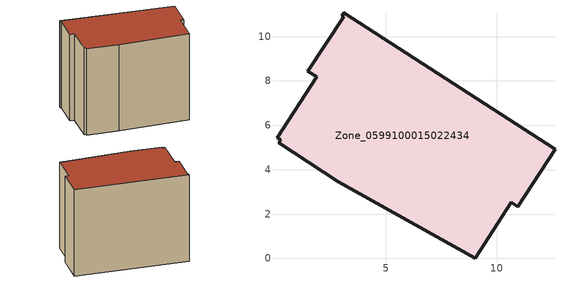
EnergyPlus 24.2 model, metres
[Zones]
Zone_0599100015022434
 floor ground (C_G): 0.09,5.45 1.87,8.19 1.48,8.44 3.1,10.89 3,10.95 3.09,11.08 12.62,4.93 10.95,2.34 10.65,2.53 9.02,0 2.86,3.45 0.17,5.2 0.26,5.34 z0.98
 wall outside (C_F): 0.17,5.2 2.86,3.45 9.02,0 10.65,2.53 10.95,2.34 12.62,4.93 3.09,11.08 3,10.95 3.1,10.89 1.48,8.44 1.87,8.19 0.09,5.45 0.26,5.34 0.17,5.2 z0.98:10.03
 roof outside (C_R): 1.87,8.19 0.09,5.45 0.26,5.34 0.17,5.2 2.86,3.45 9.02,0 10.65,2.53 10.95,2.34 12.62,4.93 3.09,11.08 3,10.95 3.1,10.89 1.48,8.44 z10.03
[BUILDING]
Pand.0599100015022434: North Axis=0; Terrain=City; Loads Convergence Tolerance Value=0.04; Temperature Convergence Tolerance Value=0.4; Solar Distribution=FullExterior; Maximum Number of Warmup Days=25; Minimum Number of Warmup Days=1
[Site:Location]
Rotterdam.The.Hague.AP_ZH_NLD Design_Conditions: Latitude=51.96; Longitude=4.45; Time Zone=1; Elevation=-4.5
[SITE:GROUNDTEMPERATURE:BUILDINGSURFACE]
18, 18, 18, 18, 18, 18, 18, 18, 18, 18, 18, 18
[MATERIAL] Thermal Absorptance=0.9; Solar Absorptance=0.7; Visible Absorptance=0.7
Name | Roughness | Thickness | Conductivity | Density | Specific Heat
G.TI.2006-2014 | MediumSmooth | 0.15 | 0.06 | 540 | 1210
F.TI.2006-2014 | Rough | 0.3 | 0.12 | 1920 | 840
R.TI.2006-2014 | MediumRough | 0.2 | 0.08 | 1500 | 1000
[CONSTRUCTION]
C_G: G.TI.2006-2014
C_F: F.TI.2006-2014
C_R: R.TI.2006-2014
[ZONE]
Zone_0599100015022434: Type=1; Multiplier=1; Ceiling Height=Autocalculate; Volume=Autocalculate; Floor Area=autocalculate; Part of Total Floor Area=Yes
[ZONEINFILTRATION:DESIGNFLOWRATE]
Infil_Zone_0599100015022434: Zone or ZoneList or Space or SpaceList=Zone_0599100015022434; Schedule=AlwaysOn; Design Flow Rate Calculation Method=Flow/Area; Flow Rate per Floor Area=0.0015; Constant Term Coefficient=1; Temperature Term Coefficient=0; Velocity Term Coefficient=0; Velocity Squared Term Coefficient=0
[HVACTEMPLATE:ZONE:IDEALLOADSAIRSYSTEM]
Zone_0599100015022434: Maximum Heating Supply Air Temperature=50; Minimum Cooling Supply Air Temperature=13; Maximum Heating Supply Air Humidity Ratio=0.0156; Minimum Cooling Supply Air Humidity Ratio=0.0077; Heating Limit=NoLimit; Cooling Limit=NoLimit; Dehumidification Control Type=ConstantSensibleHeatRatio; Cooling Sensible Heat Ratio=0.7; Dehumidification Setpoint=60; Humidification Control Type=None; Humidification Setpoint=30; Outdoor Air Method=None; Outdoor Air Flow Rate per Person=0.00944; Outdoor Air Flow Rate per Zone Floor Area=0; Outdoor Air Flow Rate per Zone=0; Demand Controlled Ventilation Type=None; Outdoor Air Economizer Type=NoEconomizer; Heat Recovery Type=None; Sensible Heat Recovery Effectiveness=0.7; Latent Heat Recovery Effectiveness=0.65
[ZONECONTROL:THERMOSTAT]
ThermostatControl_Zone_0599100015022434: Zone or ZoneList=Zone_0599100015022434; Control Type Schedule=DualSetpointControlType; Control 1=Thermostat_Zone_0599100015022434; Temperature Difference Between Cutout And Setpoint=0
[THERMOSTATSETPOINT:DUALSETPOINT]
Thermostat_Zone_0599100015022434: Heating Setpoint Temperature Schedule=HeatingSetpoint_Zone_0599100015022434; Cooling Setpoint Temperature Schedule=CoolingSetpoint_Zone_0599100015022434
[SCHEDULE:COMPACT]
HeatingSetpoint_Zone_0599100015022434: Through: 12/31, For: AllDays, Until: 24:00, 21
CoolingSetpoint_Zone_0599100015022434: Through: 12/31, For: AllDays, Until: 24:00, 24
DualSetpointControlType: Through: 12/31, For: AllDays, Until: 24:00, 4
AlwaysOn: Through: 12/31, For: AllDays, Until: 24:00, 1
